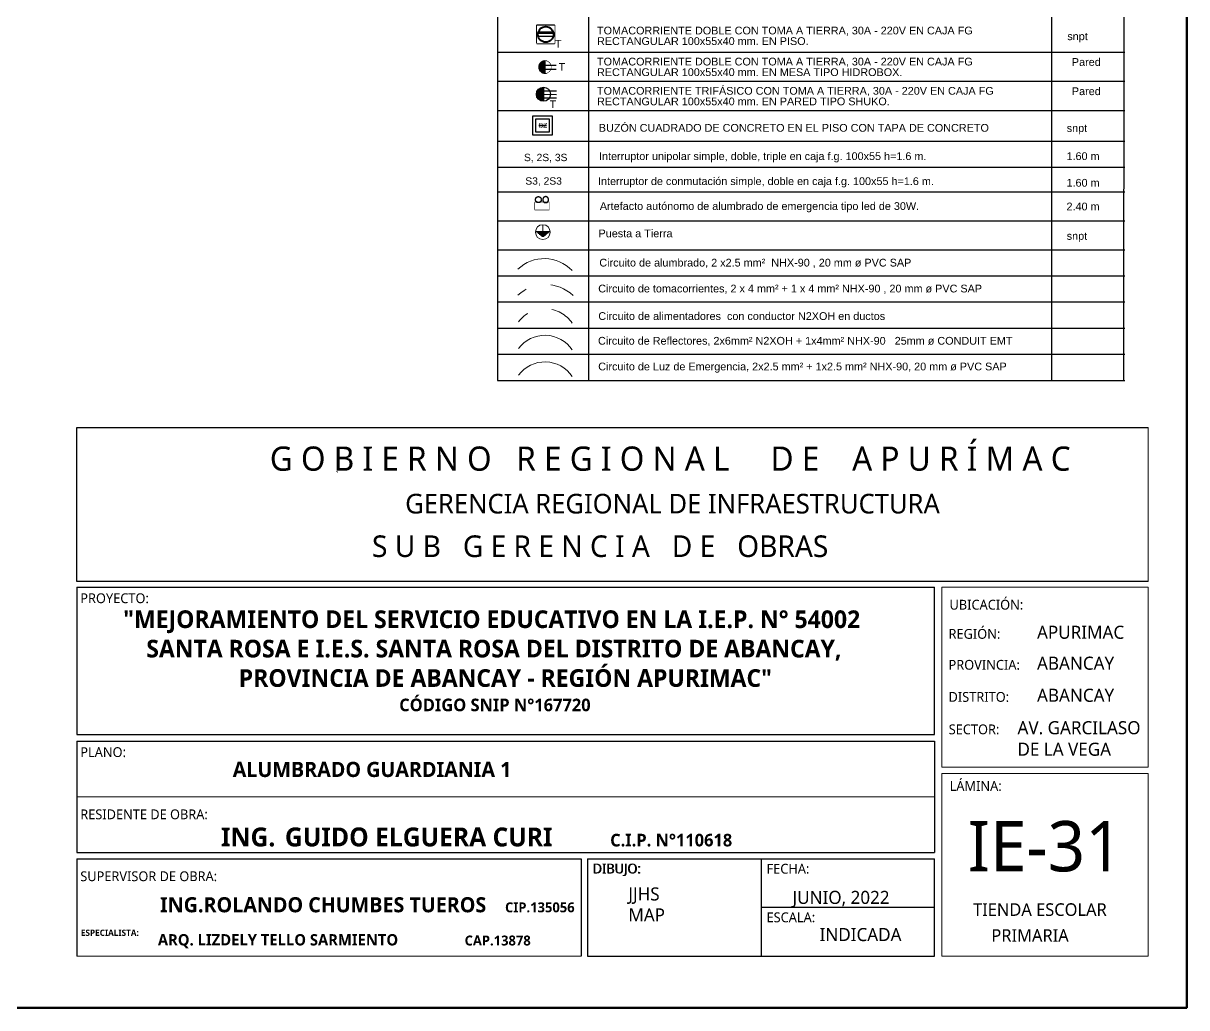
# Model space of a CAD drawing. Header units: millimetres. Extents: x 529.7 to 562.4, y 331.7 to 353.2.
# Drawn here: x 538.791 to 543.407, y 344.866 to 348.771 of the extents above; entities that cross this region are included whole.
import ezdxf
from ezdxf.enums import TextEntityAlignment as Align

# ---------------------------------------------------------------- set-up
doc = ezdxf.new("R2010")
doc.units = ezdxf.units.MM
doc.set_wipeout_variables(frame=1)
for name, pattern in [('CONTINUA', [0]), ('DASHED2', [0.375, 0.25, -0.125]), ('HIDDEN2', [0.1875, 0.125, -0.0625])]:
    doc.linetypes.add(name, pattern=pattern)
for name, color, linetype, lineweight in [('0_Pluma_Nº__1', 253, 'Continuous', 9), ('Emergencia', 20, 'Continuous', 25), ('IE_ALIMENTADORES', 5, 'Continuous', 30), ('LINEAS_IND.', 252, 'Continuous', 5), ('Membrete', 250, 'Continuous', 15), ('ROTULO', 253, 'Continuous', 0), ('TOMACORRIENTE', 5, 'HIDDEN2', 30)]:
    doc.layers.add(name, color=color, linetype=linetype, lineweight=lineweight)
doc.layers.add('ALUMBRADO', color=1, linetype='Continuous')
doc.layers.add('IE-LEYENDA', color=142, linetype='Continuous')
doc.styles.add('Generales', font='trebuc.ttf', dxfattribs={"height": 0.1})
doc.styles.get("Standard").update_dxf_attribs({"font": 'arial.ttf'})
doc.styles.add('style1', font='arial.ttf')

# ---------------------------------------------------------------- blocks, each defined once
blk = doc.blocks.new('Emergencia')
at = {"color": 1, "lineweight": 5}
blk.add_wipeout([(-0.077, -0.439), (-0.07, -0.435), (-0.064, -0.43), (-0.058, -0.425), (-0.052, -0.42), (-0.047, -0.413), (-0.042, -0.407), (-0.038, -0.4), (-0.034, -0.393), (-0.031, -0.386), (-0.029, -0.378), (-0.027, -0.37), (-0.026, -0.363), (-0.025, -0.355), (-0.025, -0.347), (-0.026, -0.339), (-0.027, -0.331), (-0.029, -0.323), (-0.031, -0.316), (-0.034, -0.308), (-0.038, -0.301), (-0.042, -0.294), (-0.047, -0.288), (-0.052, -0.282), (-0.058, -0.276), (-0.064, -0.271), (-0.07, -0.266), (-0.077, -0.262), (-0.084, -0.259), (-0.092, -0.256), (-0.099, -0.253), (-0.107, -0.251), (-0.115, -0.25), (-0.123, -0.249), (-0.131, -0.25), (-0.139, -0.25), (-0.146, -0.251), (-0.154, -0.253), (-0.162, -0.256), (-0.169, -0.259), (-0.176, -0.262), (-0.183, -0.267), (-0.189, -0.271), (-0.195, -0.276), (-0.201, -0.282), (-0.206, -0.288), (-0.211, -0.295), (-0.215, -0.301), (-0.219, -0.309), (-0.222, -0.316), (-0.224, -0.323), (-0.226, -0.331), (-0.227, -0.339), (-0.228, -0.347), (-0.228, -0.355), (-0.227, -0.363), (-0.226, -0.371), (-0.224, -0.379), (-0.222, -0.386), (-0.218, -0.393), (-0.215, -0.401), (-0.211, -0.407), (-0.206, -0.414), (-0.201, -0.42), (-0.195, -0.425), (-0.189, -0.431), (-0.183, -0.435), (-0.176, -0.439), (-0.169, -0.443), (-0.161, -0.446), (-0.154, -0.448), (-0.146, -0.45), (-0.138, -0.452), (-0.13, -0.452), (-0.122, -0.452), (-0.114, -0.452), (-0.107, -0.45), (-0.099, -0.448), (-0.091, -0.446), (-0.084, -0.443)], dxfattribs=at).dxf.layer = 'Emergencia'
at = {"layer": 'Emergencia', "color": 240, "true_color": 0xed1f24}
blk.add_lwpolyline([(-0.25, -0.25), (0.25, -0.25), (0.25, 0), (-0.25, 0)], close=True, dxfattribs=at)
at = {"color": 240, "lineweight": 5, "true_color": 0xed1f24}
blk.add_wipeout([(-0.25, -0.25), (0.25, -0.25), (0.25, 0), (-0.25, 0)], dxfattribs=at).dxf.layer = 'Emergencia'
at = {"layer": 'Emergencia', "color": 1}
blk.add_lwpolyline([(-0.077, -0.439), (-0.07, -0.435), (-0.064, -0.43), (-0.058, -0.425), (-0.052, -0.42), (-0.047, -0.413), (-0.042, -0.407), (-0.038, -0.4), (-0.034, -0.393), (-0.031, -0.386), (-0.029, -0.378), (-0.027, -0.37), (-0.026, -0.363), (-0.025, -0.355), (-0.025, -0.347), (-0.026, -0.339), (-0.027, -0.331), (-0.029, -0.323), (-0.031, -0.316), (-0.034, -0.308), (-0.038, -0.301), (-0.042, -0.294), (-0.047, -0.288), (-0.052, -0.282), (-0.058, -0.276), (-0.064, -0.271), (-0.07, -0.266), (-0.077, -0.262), (-0.084, -0.259), (-0.092, -0.256), (-0.099, -0.253), (-0.107, -0.251), (-0.115, -0.25), (-0.123, -0.249), (-0.131, -0.25), (-0.139, -0.25), (-0.146, -0.251), (-0.154, -0.253), (-0.162, -0.256), (-0.169, -0.259), (-0.176, -0.262), (-0.183, -0.267), (-0.189, -0.271), (-0.195, -0.276), (-0.201, -0.282), (-0.206, -0.288), (-0.211, -0.295), (-0.215, -0.301), (-0.219, -0.309), (-0.222, -0.316), (-0.224, -0.323), (-0.226, -0.331), (-0.227, -0.339), (-0.228, -0.347), (-0.228, -0.355), (-0.227, -0.363), (-0.226, -0.371), (-0.224, -0.379), (-0.222, -0.386), (-0.218, -0.393), (-0.215, -0.401), (-0.211, -0.407), (-0.206, -0.414), (-0.201, -0.42), (-0.195, -0.425), (-0.189, -0.431), (-0.183, -0.435), (-0.176, -0.439), (-0.169, -0.443), (-0.161, -0.446), (-0.154, -0.448), (-0.146, -0.45), (-0.138, -0.452), (-0.13, -0.452), (-0.122, -0.452), (-0.114, -0.452), (-0.107, -0.45), (-0.099, -0.448), (-0.091, -0.446), (-0.084, -0.443)], close=True, dxfattribs=at)
at = {"color": 1, "lineweight": 5}
blk.add_wipeout([(0.077, -0.439), (0.07, -0.435), (0.064, -0.43), (0.058, -0.425), (0.052, -0.42), (0.047, -0.413), (0.042, -0.407), (0.038, -0.4), (0.034, -0.393), (0.031, -0.386), (0.029, -0.378), (0.027, -0.37), (0.026, -0.363), (0.025, -0.355), (0.025, -0.347), (0.026, -0.339), (0.027, -0.331), (0.029, -0.323), (0.031, -0.316), (0.034, -0.308), (0.038, -0.301), (0.042, -0.294), (0.047, -0.288), (0.052, -0.282), (0.058, -0.276), (0.064, -0.271), (0.07, -0.266), (0.077, -0.262), (0.084, -0.259), (0.092, -0.256), (0.099, -0.253), (0.107, -0.251), (0.115, -0.25), (0.123, -0.249), (0.131, -0.25), (0.139, -0.25), (0.146, -0.251), (0.154, -0.253), (0.162, -0.256), (0.169, -0.259), (0.176, -0.262), (0.183, -0.267), (0.189, -0.271), (0.195, -0.276), (0.201, -0.282), (0.206, -0.288), (0.211, -0.295), (0.215, -0.301), (0.219, -0.309), (0.222, -0.316), (0.224, -0.323), (0.226, -0.331), (0.227, -0.339), (0.228, -0.347), (0.228, -0.355), (0.227, -0.363), (0.226, -0.371), (0.224, -0.379), (0.222, -0.386), (0.218, -0.393), (0.215, -0.401), (0.211, -0.407), (0.206, -0.414), (0.201, -0.42), (0.195, -0.425), (0.189, -0.431), (0.183, -0.435), (0.176, -0.439), (0.169, -0.443), (0.161, -0.446), (0.154, -0.448), (0.146, -0.45), (0.138, -0.452), (0.13, -0.452), (0.122, -0.452), (0.114, -0.452), (0.107, -0.45), (0.099, -0.448), (0.091, -0.446), (0.084, -0.443)], dxfattribs=at).dxf.layer = 'Emergencia'
at = {"layer": 'Emergencia', "color": 1}
blk.add_lwpolyline([(0.077, -0.439), (0.07, -0.435), (0.064, -0.43), (0.058, -0.425), (0.052, -0.42), (0.047, -0.413), (0.042, -0.407), (0.038, -0.4), (0.034, -0.393), (0.031, -0.386), (0.029, -0.378), (0.027, -0.37), (0.026, -0.363), (0.025, -0.355), (0.025, -0.347), (0.026, -0.339), (0.027, -0.331), (0.029, -0.323), (0.031, -0.316), (0.034, -0.308), (0.038, -0.301), (0.042, -0.294), (0.047, -0.288), (0.052, -0.282), (0.058, -0.276), (0.064, -0.271), (0.07, -0.266), (0.077, -0.262), (0.084, -0.259), (0.092, -0.256), (0.099, -0.253), (0.107, -0.251), (0.115, -0.25), (0.123, -0.249), (0.131, -0.25), (0.139, -0.25), (0.146, -0.251), (0.154, -0.253), (0.162, -0.256), (0.169, -0.259), (0.176, -0.262), (0.183, -0.267), (0.189, -0.271), (0.195, -0.276), (0.201, -0.282), (0.206, -0.288), (0.211, -0.295), (0.215, -0.301), (0.219, -0.309), (0.222, -0.316), (0.224, -0.323), (0.226, -0.331), (0.227, -0.339), (0.228, -0.347), (0.228, -0.355), (0.227, -0.363), (0.226, -0.371), (0.224, -0.379), (0.222, -0.386), (0.218, -0.393), (0.215, -0.401), (0.211, -0.407), (0.206, -0.414), (0.201, -0.42), (0.195, -0.425), (0.189, -0.431), (0.183, -0.435), (0.176, -0.439), (0.169, -0.443), (0.161, -0.446), (0.154, -0.448), (0.146, -0.45), (0.138, -0.452), (0.13, -0.452), (0.122, -0.452), (0.114, -0.452), (0.107, -0.45), (0.099, -0.448), (0.091, -0.446), (0.084, -0.443)], close=True, dxfattribs=at)
blk = doc.blocks.new('TOMACORRIENTE EN PISO')
at = {"layer": 'TOMACORRIENTE', "linetype": 'CONTINUA', "lineweight": 40}
blk.add_lwpolyline([(-0.166, -0.166), (0.166, -0.166), (0.166, 0.166), (-0.166, 0.166)], close=True, dxfattribs=at)
at = {"layer": 'TOMACORRIENTE', "color": 5, "linetype": 'CONTINUA', "style": 'style1', "text_generation_flag": 4}
blk.add_text('T', height=0.147, rotation=179.8829, dxfattribs=at).set_placement((0.296, -0.251))
at = {"linetype": 'CONTINUA'}
blk.add_wipeout([(-0.166, -0.166), (0.166, -0.166), (0.166, 0.166), (-0.166, 0.166)], dxfattribs=at).dxf.layer = 'TOMACORRIENTE'
at = {"layer": 'TOMACORRIENTE', "color": 5, "linetype": 'CONTINUA', "lineweight": 60}
blk.add_line((-0.142, 0.036), (0.142, 0.036), dxfattribs=at)
at = {"layer": 'TOMACORRIENTE', "color": 5, "linetype": 'CONTINUA'}
blk.add_line((-0.143, -0.033), (0.143, -0.033), dxfattribs=at)
at = {"layer": 'TOMACORRIENTE', "color": 5, "linetype": 'CONTINUA', "lineweight": 40}
blk.add_ellipse((0, 0), major_axis=(0.104, 0.103), ratio=1, start_param=5.497787, end_param=11.780972, dxfattribs=at)
blk = doc.blocks.new('IDROBOX')
at = {"layer": 'TOMACORRIENTE'}
blk.add_lwpolyline([(0.139, 0.047), (0.133, 0.061), (0.126, 0.075), (0.118, 0.088), (0.108, 0.099), (0.097, 0.11), (0.085, 0.12), (0.072, 0.128), (0.058, 0.135), (0.044, 0.14), (0.029, 0.144), (0.014, 0.146), (-0.002, 0.147), (-0.017, 0.146), (-0.032, 0.143), (-0.047, 0.139), (-0.061, 0.133), (-0.075, 0.126), (-0.088, 0.118), (-0.099, 0.108), (-0.11, 0.097), (-0.12, 0.085), (-0.128, 0.072), (-0.135, 0.058), (-0.14, 0.044), (-0.144, 0.029), (-0.146, 0.014), (-0.147, -0.002), (-0.146, -0.017), (-0.143, -0.032), (-0.139, -0.047), (-0.133, -0.061), (-0.126, -0.075), (-0.118, -0.088), (-0.108, -0.099), (-0.097, -0.11), (-0.085, -0.12), (-0.072, -0.128), (-0.058, -0.135), (-0.044, -0.14), (-0.029, -0.144), (-0.014, -0.146), (0.002, -0.147), (0.017, -0.146), (0.032, -0.143), (0.047, -0.139), (0.061, -0.133), (0.075, -0.126), (0.088, -0.118), (0.099, -0.108), (0.11, -0.097), (0.12, -0.085), (0.128, -0.072), (0.135, -0.058), (0.14, -0.044), (0.144, -0.029), (0.146, -0.014), (0.147, 0.002), (0.146, 0.017), (0.143, 0.032)], close=True, dxfattribs=at)
at = {"layer": 'TOMACORRIENTE', "color": 5, "linetype": 'CONTINUA', "style": 'style1', "text_generation_flag": 4}
blk.add_text('T', height=0.183, rotation=179.8829, dxfattribs=at).set_placement((0.488, -0.087))
blk.add_wipeout([(0.139, 0.047), (0.133, 0.061), (0.126, 0.075), (0.118, 0.088), (0.108, 0.099), (0.097, 0.11), (0.085, 0.12), (0.072, 0.128), (0.058, 0.135), (0.044, 0.14), (0.029, 0.144), (0.014, 0.146), (-0.002, 0.147), (-0.017, 0.146), (-0.032, 0.143), (-0.047, 0.139), (-0.061, 0.133), (-0.075, 0.126), (-0.088, 0.118), (-0.099, 0.108), (-0.11, 0.097), (-0.12, 0.085), (-0.128, 0.072), (-0.135, 0.058), (-0.14, 0.044), (-0.144, 0.029), (-0.146, 0.014), (-0.147, -0.002), (-0.146, -0.017), (-0.143, -0.032), (-0.139, -0.047), (-0.133, -0.061), (-0.126, -0.075), (-0.118, -0.088), (-0.108, -0.099), (-0.097, -0.11), (-0.085, -0.12), (-0.072, -0.128), (-0.058, -0.135), (-0.044, -0.14), (-0.029, -0.144), (-0.014, -0.146), (0.002, -0.147), (0.017, -0.146), (0.032, -0.143), (0.047, -0.139), (0.061, -0.133), (0.075, -0.126), (0.088, -0.118), (0.099, -0.108), (0.11, -0.097), (0.12, -0.085), (0.128, -0.072), (0.135, -0.058), (0.14, -0.044), (0.144, -0.029), (0.146, -0.014), (0.147, 0.002), (0.146, 0.017), (0.143, 0.032)]).dxf.layer = 'TOMACORRIENTE'
at = {"layer": 'TOMACORRIENTE'}
h = blk.add_hatch(color=256, dxfattribs=at)
h.dxf.hatch_style = 1
edge = h.paths.add_edge_path()
edge.add_line((0, 0.147), (0, -0.147))
h.paths.add_polyline_path([(0, 0.147), (-0.002, 0.147), (-0.017, 0.146), (-0.032, 0.143), (-0.047, 0.139), (-0.061, 0.133), (-0.075, 0.126), (-0.088, 0.118), (-0.099, 0.108), (-0.11, 0.097), (-0.12, 0.085), (-0.128, 0.072), (-0.135, 0.058), (-0.14, 0.044), (-0.144, 0.029), (-0.146, 0.014), (-0.147, -0.002), (-0.146, -0.017), (-0.143, -0.032), (-0.139, -0.047), (-0.133, -0.061), (-0.126, -0.075), (-0.118, -0.088), (-0.108, -0.099), (-0.097, -0.11), (-0.085, -0.12), (-0.072, -0.128), (-0.058, -0.135), (-0.044, -0.14), (-0.029, -0.144), (-0.014, -0.146), (0, -0.147)])
at = {"layer": 'TOMACORRIENTE', "color": 5, "linetype": 'CONTINUA'}
for p, q in [((-0.138, 0.049), (0.275, 0.048)), ((-0.138, -0.048), (0.275, -0.049))]:
    blk.add_line(p, q, dxfattribs=at)
blk.add_lwpolyline([(0, 0.147), (0, -0.147)], dxfattribs=at)
blk = doc.blocks.new('TOMACOR TRIFASICO')
at = {"layer": 'TOMACORRIENTE', "linetype": 'CONTINUA'}
h = blk.add_hatch(color=256, dxfattribs=at)
h.dxf.hatch_style = 1
edge = h.paths.add_edge_path()
edge.add_line((0, 0.169), (0, -0.169))
h.paths.add_polyline_path([(0, 0.169, 0.414214), (-0.169, 0, 0.414214), (0, -0.169)])
at = {"layer": 'TOMACORRIENTE', "color": 5, "linetype": 'CONTINUA'}
for p, q in [((-0.169, 0), (0.31, -0.001)), ((-0.148, 0.083), (0.31, 0.082)), ((-0.145, -0.087), (0.31, -0.088))]:
    blk.add_line(p, q, dxfattribs=at)
at = {"layer": 'TOMACORRIENTE', "linetype": 'CONTINUA'}
blk.add_lwpolyline([(0, 0.169), (0, -0.169)], dxfattribs=at)
blk.add_circle((0, 0), 0.169, dxfattribs=at)
at = {"layer": 'TOMACORRIENTE', "color": 5, "linetype": 'CONTINUA', "style": 'style1', "text_generation_flag": 4}
blk.add_text('T', height=0.183, rotation=179.8829, dxfattribs=at).set_placement((0.304, -0.332))
blk = doc.blocks.new('buzon')
at = {"layer": 'IE_ALIMENTADORES', "color": 32, "true_color": 0xcd6928}
for points in [[(-0.5, 0.5), (0.5, 0.5), (0.5, -0.5), (-0.5, -0.5)], [(-0.35, 0.35), (0.35, 0.35), (0.35, -0.35), (-0.35, -0.35)], [(-0.2, 0), (0.2, 0), (0.2, 0), (-0.2, 0)]]:
    blk.add_lwpolyline(points, close=True, dxfattribs=at)
at = {"layer": 'IE_ALIMENTADORES', "insert": (-0.2, 0.134), "char_height": 0.25, "attachment_point": 1}
blk.add_mtext_dynamic_manual_height_columns('BZ', width=1.91773, gutter_width=12.5, heights=[0], dxfattribs=at)
blk = doc.blocks.new('LYYYDD')
at = {"layer": 'IE-LEYENDA', "linetype": 'Continuous'}
for p, q in [((50.523, 52.331), (50.523, 42.125)), ((56.021, 42.125), (56.021, 51.964)), ((56.737, 42.125), (56.742, 51.964)), ((51.426, 50.41), (51.426, 42.125)), ((50.523, 45.381), (56.745, 45.381)), ((50.523, 45.091), (56.745, 45.091)), ((50.523, 44.802), (56.745, 44.802)), ((50.523, 44.497), (56.745, 44.497)), ((50.523, 44.24), (56.745, 44.239)), ((50.523, 43.993), (56.745, 43.993)), ((50.523, 43.708), (56.745, 43.707)), ((50.523, 43.419), (56.745, 43.418)), ((50.523, 43.16), (56.745, 43.16)), ((50.523, 42.903), (56.745, 42.903)), ((50.523, 42.644), (56.745, 42.643)), ((50.523, 42.385), (56.745, 42.385)), ((50.523, 42.125), (56.745, 42.125))]:
    blk.add_line(p, q, dxfattribs=at)
at = {"layer": 'ROTULO', "color": 7, "linetype": 'Continuous', "ltscale": 30}
blk.add_line((50.974, 43.668), (50.973, 43.605), dxfattribs=at)
at = {"layer": 'ROTULO', "color": 7, "linetype": 'Continuous'}
for p, q in [((50.902, 43.602), (51.047, 43.602)), ((50.911, 43.595), (51.038, 43.595)), ((50.92, 43.588), (51.029, 43.588)), ((50.929, 43.581), (51.02, 43.581)), ((50.938, 43.573), (51.011, 43.573)), ((50.947, 43.566), (51.002, 43.566)), ((50.956, 43.559), (50.993, 43.559)), ((50.965, 43.551), (50.983, 43.551))]:
    blk.add_line(p, q, dxfattribs=at)
at = {"layer": 'ROTULO', "color": 1}
blk.add_circle((50.974, 43.595), 0.0732, dxfattribs=at)
blk.add_arc((50.988, 42.95), 0.382, 43.6732, 133.5808, dxfattribs=at)
at = {"layer": 'ROTULO', "color": 5, "linetype": 'DASHED2'}
blk.add_arc((50.999, 42.667), 0.408, 47.4137, 132.1639, dxfattribs=at)
at = {"layer": 'ROTULO', "color": 4, "linetype": 'DASHED2'}
blk.add_arc((50.994, 42.509), 0.327, 33.8111, 143.2334, dxfattribs=at)
at = {"layer": 'ROTULO', "color": 4, "linetype": 'CONTINUA'}
blk.add_arc((50.994, 42.245), 0.327, 33.8111, 143.2334, dxfattribs=at)
at = {"layer": 'ROTULO', "color": 6, "linetype": 'CONTINUA'}
blk.add_arc((50.994, 41.981), 0.327, 33.8111, 143.2334, dxfattribs=at)
at = {"layer": 'IE_ALIMENTADORES', "xscale": 0.1920000000000001, "yscale": 0.1920000000000001, "zscale": 0.1920000000000001}
blk.add_blockref('buzon', (50.971, 44.653), dxfattribs=at)
at = {"layer": 'TOMACORRIENTE', "xscale": 0.41184, "yscale": 0.41184, "zscale": 0.41184}
blk.add_blockref('IDROBOX', (50.994, 45.232), dxfattribs=at)
at = {"layer": 'TOMACORRIENTE', "linetype": 'CONTINUA', "xscale": 0.41184, "yscale": 0.41184, "zscale": 0.41184}
blk.add_blockref('TOMACOR TRIFASICO', (50.98, 44.962), dxfattribs=at)
at = {"layer": 'IE-LEYENDA', "style": 'style1'}
for s, p in [('TOMACORRIENTE DOBLE CON TOMA A TIERRA, 30A - 220V EN CAJA FG', (51.511, 45.556, 0)), ('RECTANGULAR 100x55x40 mm. EN PISO.', (51.511, 45.451, 0)), ('snpt', (56.175, 45.499)), ('TOMACORRIENTE DOBLE CON TOMA A TIERRA, 30A - 220V EN CAJA FG ', (51.511, 45.248, 0)), ('Pared', (56.22, 45.244)), ('RECTANGULAR 100x55x40 mm. EN MESA TIPO HIDROBOX.', (51.511, 45.143, 0)), ('TOMACORRIENTE TRIFÁSICO CON TOMA A TIERRA, 30A - 220V EN CAJA FG ', (51.511, 44.958, 0)), ('Pared', (56.22, 44.954)), ('RECTANGULAR 100x55x40 mm. EN PARED TIPO SHUKO.', (51.511, 44.853, 0)), ('BUZÓN CUADRADO DE CONCRETO EN EL PISO CON TAPA DE CONCRETO', (51.529, 44.591)), ('snpt', (56.169, 44.588)), ('Interruptor unipolar simple, doble, triple en caja f.g. 100x55 h=1.6 m.', (51.531, 44.31)), ('1.60 m', (56.167, 44.31)), ('Interruptor de conmutación simple, doble en caja f.g. 100x55 h=1.6 m.', (51.521, 44.062)), ('1.60 m', (56.167, 44.046)), ('Artefacto autónomo de alumbrado de emergencia tipo led de 30W.', (51.539, 43.815)), ('2.40 m', (56.167, 43.811)), ('snpt', (56.169, 43.519)), ('Circuito de alumbrado, 2 x2.5 mm²  NHX-90 , 20 mm ø PVC SAP', (51.534, 43.254)), ('Circuito de tomacorrientes, 2 x 4 mm² + 1 x 4 mm² NHX-90 , 20 mm ø PVC SAP', (51.523, 42.997)), ('Circuito de alimentadores  con conductor N2XOH en ductos', (51.524, 42.724)), ('Circuito de Reflectores, 2x6mm² N2XOH + 1x4mm² NHX-90   25mm ø CONDUIT EMT', (51.521, 42.479)), ('Circuito de Luz de Emergencia, 2x2.5 mm² + 1x2.5 mm² NHX-90, 20 mm ø PVC SAP', (51.523, 42.224))]:
    blk.add_text(s, height=0.0768, rotation=359.9983, dxfattribs=at).set_placement(p)
blk.add_text('Puesta a Tierra', height=0.0768, rotation=359.9983, dxfattribs=at).set_placement((51.893, 43.544), align=Align.CENTER)
at = {"layer": 'ROTULO', "style": 'style1'}
for s, p in [('S, 2S, 3S', (50.787, 44.299)), ('S3, 2S3', (50.8, 44.066))]:
    blk.add_text(s, height=0.073, rotation=359.9983, dxfattribs=at).set_placement(p)
at = {"layer": 'ROTULO', "xscale": 0.5281848000000001, "yscale": 0.5281848000000001, "zscale": 0.5281848000000001}
blk.add_blockref('TOMACORRIENTE EN PISO', (51.003, 45.556), dxfattribs=at)
at = {"layer": 'ROTULO', "xscale": 0.2852197920000004, "yscale": 0.2852197920000004, "zscale": 0.2852197920000004, "rotation": 179.9518922148181}
blk.add_blockref('Emergencia', (50.966, 43.818), dxfattribs=at)

msp = doc.modelspace()

# ---------------------------------------------------------------- linework, layer by layer
at = {"layer": '0_Pluma_Nº__1', "color": 30, "lineweight": 50, "true_color": 0xf8991e}
msp.add_lwpolyline([(529.6526, 352.5837), (543.4066, 352.5837), (543.4066, 344.8657), (529.6526, 344.8657)], close=True, dxfattribs=at)
at = {"layer": 'LINEAS_IND.', "color": 7, "ltscale": 0.5}
msp.add_line((540.0337, 346.9933, 0.255), (540.0388, 346.9907, 0.255), dxfattribs=at)
at = {"layer": 'Membrete', "color": 7, "lineweight": 30, "ltscale": 0.5}
for p, q in [((539.0034, 346.5562), (539.0034, 347.1673)), ((539.0034, 347.1673), (543.2539, 347.1673)), ((543.2539, 346.5562), (539.0034, 346.5562)), ((539.0034, 346.5338), (542.4065, 346.5338)), ((539.0034, 346.5338), (539.0034, 345.9493)), ((539.0039, 345.9493), (542.4065, 345.9493)), ((539.0039, 345.9233), (542.4065, 345.9233)), ((539.0039, 345.9233), (539.0039, 345.4814)), ((542.4065, 345.9233), (542.4065, 345.4814)), ((539.0039, 345.4814), (542.4065, 345.4814)), ((539.0039, 345.4564), (541.004, 345.4564)), ((539.0039, 345.4564), (539.0039, 345.0698)), ((541.004, 345.4564), (541.004, 345.0698)), ((541.03, 345.4564), (542.4065, 345.4564)), ((541.03, 345.4564), (541.03, 345.0698)), ((542.4065, 345.2631), (541.7183, 345.2631))]:
    msp.add_line(p, q, dxfattribs=at)
at = {"layer": 'Membrete', "color": 7, "lineweight": 20, "ltscale": 0.5}
msp.add_line((543.2539, 347.1673), (539.0034, 347.1673), dxfattribs=at)
at = {"layer": 'Membrete', "color": 7, "lineweight": 18, "ltscale": 0.5}
msp.add_line((542.4065, 345.7024), (539.0039, 345.7024), dxfattribs=at)
at = {"layer": 'Membrete', "color": 7, "lineweight": 20, "ltscale": 0.5}
msp.add_lwpolyline([(543.2539, 346.5562), (543.2539, 347.1673)], dxfattribs=at)
at = {"layer": 'Membrete', "color": 7, "lineweight": 30, "ltscale": 0.5}
for points in [[(542.4065, 345.9493), (542.4065, 346.5338)], [(541.03, 345.0698), (542.4065, 345.0698), (542.4065, 345.4564)], [(541.7183, 345.4564), (541.7183, 345.0698)]]:
    msp.add_lwpolyline(points, dxfattribs=at)
at = {"layer": 'Membrete', "color": 7, "lineweight": 18, "ltscale": 0.5}
for points in [[(543.2539, 346.5338), (542.4348, 346.5338), (542.4348, 345.8203), (543.2539, 345.8203)], [(543.2539, 345.7953), (542.4348, 345.7953), (542.4348, 345.0698), (543.2539, 345.0698)]]:
    msp.add_lwpolyline(points, close=True, dxfattribs=at)
msp.add_lwpolyline([(539.0039, 345.0698), (541.004, 345.0698)], dxfattribs=at)

# ---------------------------------------------------------------- texts
at = {"layer": 'Membrete', "color": 7, "lineweight": 5, "style": 'Generales'}
for s, height, p in [('G O B I E R N O   R E G I O N A L     D E    A P U R Í M A C   ', 0.096, (539.7694, 346.9961)), ('GERENCIA REGIONAL DE INFRAESTRUCTURA', 0.077838, (540.3063, 346.8265)), ('S U B   G E R E N C I A   D E   OBRAS', 0.085621, (540.1749, 346.6538))]:
    msp.add_text(s, height=height, dxfattribs=at).set_placement(p)
at = {"layer": 'Membrete', "color": 7, "ltscale": 0.5, "style": 'Generales'}
for s, height, p in [('PROYECTO:', 0.03892, (539.0176, 346.4707)), ('UBICACIÓN:', 0.03892, (542.4655, 346.4451)), ('REGIÓN:', 0.03892, (542.4617, 346.3293)), ('APURIMAC', 0.05189, (542.8128, 346.3293)), ('PROVINCIA:', 0.03892, (542.4617, 346.2066)), ('ABANCAY', 0.05189, (542.8128, 346.2066)), ('ABANCAY', 0.05189, (542.8128, 346.0793)), ('DISTRITO:', 0.03892, (542.4617, 346.0793)), ('AV. GARCILASO  ', 0.051892, (542.7353, 345.9506)), ('SECTOR: ', 0.03892, (542.4624, 345.9506)), ('DE LA VEGA', 0.05189, (542.7352, 345.8653)), ('PLANO:', 0.03892, (539.0176, 345.8603)), ('LÁMINA:', 0.03892, (542.466, 345.7261)), ('RESIDENTE DE OBRA:', 0.038873, (539.0176, 345.6135)), ('IE-31', 0.2, (542.5377, 345.4065)), ('SUPERVISOR DE OBRA:', 0.038873, (539.0176, 345.3678)), ('DIBUJO:', 0.03887, (541.049, 345.3985)), ('DIBUJO:', 0.03892, (541.0514, 345.3981)), ('FECHA:', 0.03892, (541.7397, 345.3976)), ('JJHS', 0.05183, (541.1918, 345.2912)), ('JUNIO, 2022', 0.051831, (541.8429, 345.2775)), ('MAP', 0.05183, (541.1918, 345.2079)), ('TIENDA ESCOLAR', 0.05, (542.559, 345.23)), ('ESCALA:', 0.03892, (541.7397, 345.2048)), ('INDICADA', 0.05189, (541.9501, 345.13)), ('PRIMARIA', 0.05, (542.6316, 345.1272))]:
    msp.add_text(s, height=height, dxfattribs=at).set_placement(p)
at = {"layer": 'Membrete', "color": 7, "ltscale": 0.5, "attachment_point": 1, "style": 'Generales'}
for s, insert, char_height, width in [('\\pi0.24;{\\fTrebuchet MS|b1|i0|c0|p34;\\H0.6891x;"MEJORAMIENTO DEL SERVICIO EDUCATIVO EN LA I.E.P. N° 54002 \\P\\pi0.33164;SANTA ROSA E I.E.S. SANTA ROSA DEL DISTRITO DE ABANCAY, \\P\\pi0.69851;PROVINCIA DE ABANCAY - REGIÓN APURIMAC"\\H1.4512x;\\P\\pi1.3351;\\H0.49222x;CÓDIGO SNIP N°167720}', (538.9477, 346.442), 0.1015821, 3.425244), ('{\\fTrebuchet MS|b1|i0|c0|p34;ALUMBRADO GUARDIANIA 1}', (539.6224, 345.841), 0.06, 3.30694), ('\\pi-0.21403,l0.29858,t0.29858;{\\fTrebuchet MS|b1|i0|c0|p34;\\H0.88598x;ING.^IGUIDO ELGUERA CURI         \\H0.66667x;C.I.P. N°110618}', (539.4912, 345.5806), 0.0845523, 2.631633), ('{\\fTrebuchet MS|b1|i0|c0|p34;\\H1.0054x;ING.ROLANDO CHUMBES TUEROS\\H0.73511x;     \\H0.89565x;CIP.135056}', (539.334, 345.3041), 0.0596054, 2.142088), ('{\\fTrebuchet MS|b1|i0|c0|p34;ESPECIALISTA:}', (539.0198, 345.1756), 0.024971, 0.436722), ('\\pt0.47684;{\\fTrebuchet MS|b1|i0|c0|p34;\\H0.75408x;ARQ. LIZDELY TELLO SARMIENTO\\H1.3333x;             \\H0.6584x;CAP.13878}', (539.3254, 345.1576), 0.0596054, 2.048987)]:
    msp.add_mtext(s, dxfattribs=dict(at, insert=insert, char_height=char_height, width=width))

# ---------------------------------------------------------------- next in the draw order: block references
at = {"layer": 'ALUMBRADO', "xscale": 0.4, "yscale": 0.4, "zscale": 0.4}
msp.add_blockref('LYYYDD', (520.4629, 330.5046), dxfattribs=at)

doc.saveas('drawing.dxf')
